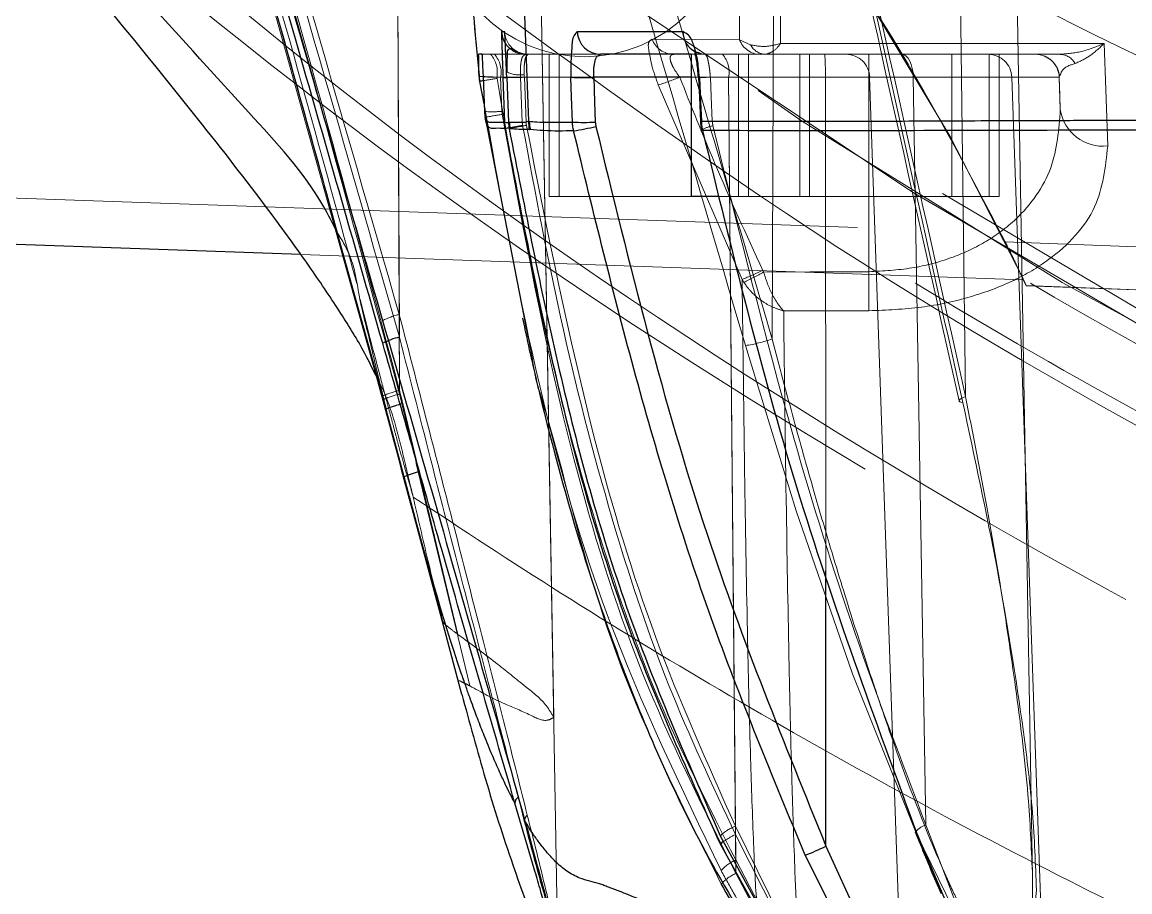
# Model space of a CAD drawing. Header units: millimetres. Extents: x 126 to 938, y 244 to 707.
# Drawn here: x 708.38 to 709.549, y 555.404 to 556.321 of the extents above; entities that cross this region are included whole.
import ezdxf

# ---------------------------------------------------------------- set-up
doc = ezdxf.new("R2010")
doc.units = ezdxf.units.MM
doc.linetypes.add('HIDDEN', pattern=[1.905, 1.27, -0.635])

msp = doc.modelspace()

# ---------------------------------------------------------------- linework, layer by layer
at = {"color": 7, "linetype": 'Continuous', "lineweight": 25}
for p, q in [((708.9148, 556.2166), (708.8487, 557.9373)), ((708.8861, 556.3113), (708.8893, 556.3113)), ((708.966, 556.3113), (709.0773, 556.3113)), ((708.8654, 556.2873), (708.8619, 556.2873)), ((709.0862, 556.2873), (708.9906, 556.2873)), ((709.0862, 556.2873), (709.0862, 556.1373)), ((708.8625, 556.2638), (708.8625, 556.265)), ((708.8677, 556.235), (708.8631, 556.2587)), ((708.8666, 556.2632), (708.868, 556.227)), ((708.8894, 556.2156), (708.8876, 556.263)), ((708.8915, 556.263), (708.8934, 556.2157)), ((709.0862, 556.2631), (708.9835, 556.2631)), ((708.8686, 556.2208), (708.9098, 556.0093)), ((709.1151, 556.1373), (709.0862, 556.1373)), ((708.6741, 556.0762), (707.9441, 556.1017)), ((708.7893, 555.8186), (708.7889, 555.8201)), ((709.2284, 555.4517), (709.2282, 555.7421)), ((708.9205, 555.4278), (708.9002, 555.497)), ((709.1169, 555.4626), (709.1793, 555.3484)), ((709.3244, 555.4651), (709.3732, 555.3497)), ((709.176, 555.3484), (709.1171, 555.4537)), ((709.2284, 555.4517), (709.2699, 555.3605)), ((709.2532, 555.3496), (709.2065, 555.4422))]:
    msp.add_line(p, q, dxfattribs=at)
at = {"color": 7, "linetype": 'HIDDEN', "lineweight": 18}
for p, q in [((708.7781, 556.0128), (708.7756, 556.5627)), ((708.7782, 555.9889), (708.7756, 556.5627)), ((708.7784, 555.9288), (708.7756, 556.5627)), ((708.7784, 555.9327), (708.7756, 556.5627)), ((708.9241, 556.5627), (708.9453, 555.3516)), ((708.9241, 556.5627), (708.9412, 555.5876)), ((709.1716, 555.9868), (709.1742, 556.5627)), ((709.3757, 555.9264), (709.3678, 556.5627)), ((709.4265, 556.5627), (709.4465, 555.4194)), ((708.5841, 556.5562), (708.7608, 555.9228)), ((708.7607, 555.9267), (708.586, 556.5562)), ((709.1373, 556.3026), (709.045, 556.3034)), ((709.1488, 556.2973), (709.1373, 556.3026)), ((708.8619, 556.2873), (708.8747, 556.2873)), ((708.8786, 556.2873), (708.8654, 556.2873)), ((708.8747, 556.2873), (709.1192, 556.2873)), ((709.1192, 556.2873), (708.8786, 556.2873)), ((708.9143, 556.2873), (708.9111, 556.2873)), ((708.9111, 556.2873), (709.1192, 556.2873)), ((709.1192, 556.2873), (708.9143, 556.2873)), ((708.9362, 556.2873), (708.9362, 556.1373)), ((708.9362, 556.2873), (709.2112, 556.2873)), ((709.2112, 556.2873), (708.9362, 556.2873)), ((709.2007, 556.2873), (708.9362, 556.2873)), ((708.9362, 556.2873), (708.9362, 556.1373)), ((708.9467, 556.2873), (708.9467, 556.1373)), ((708.9467, 556.2873), (709.2112, 556.2873)), ((708.9906, 556.2873), (709.2273, 556.2873)), ((709.2737, 556.2873), (709.0677, 556.2873)), ((709.0677, 556.2873), (709.159, 556.2873)), ((709.1011, 556.2873), (709.0862, 556.2873)), ((709.3612, 556.2873), (709.0862, 556.2873)), ((709.0862, 556.2873), (709.3612, 556.2873)), ((709.0913, 556.2896), (709.0907, 556.2897)), ((709.3085, 556.2873), (709.1011, 556.2873)), ((709.2496, 556.2873), (709.1192, 556.2873)), ((709.2496, 556.2873), (709.1192, 556.2873)), ((709.1362, 556.2873), (709.1362, 556.1373)), ((709.2565, 556.2873), (709.1365, 556.2873)), ((709.1467, 556.2873), (709.1467, 556.1373)), ((709.1467, 556.2873), (709.4112, 556.2873)), ((709.159, 556.2873), (709.1648, 556.2873)), ((709.1648, 556.2873), (709.2565, 556.2873)), ((709.2007, 556.2873), (709.2007, 556.1373)), ((709.2112, 556.2873), (709.2112, 556.1373)), ((709.2112, 556.1373), (709.2112, 556.2873)), ((709.2273, 556.2873), (709.3996, 556.2873)), ((709.2565, 556.2873), (709.2912, 556.2873)), ((709.2737, 556.2873), (709.2737, 556.2631)), ((709.4496, 556.2873), (709.2737, 556.2873)), ((709.2912, 556.2873), (709.4007, 556.2873)), ((709.2912, 556.2873), (709.4756, 556.2873)), ((709.3996, 556.2873), (709.3085, 556.2873)), ((709.3612, 556.2873), (709.3612, 556.1373)), ((709.4007, 556.2873), (709.4007, 556.1373)), ((709.4112, 556.1373), (709.4112, 556.2873)), ((709.4756, 556.2873), (709.4496, 556.2873)), ((709.1257, 556.2631), (708.8811, 556.2631)), ((708.8865, 556.227), (708.8851, 556.2631)), ((708.8851, 556.2631), (709.1257, 556.2631)), ((709.1257, 556.2631), (708.9061, 556.2631)), ((708.9061, 556.2631), (708.9079, 556.2157)), ((708.9119, 556.2158), (708.9101, 556.2631)), ((708.9101, 556.2631), (709.1257, 556.2631)), ((709.0741, 556.2631), (709.2737, 556.2631)), ((709.2278, 556.2631), (709.0862, 556.2631)), ((709.1064, 556.2631), (709.3206, 556.2631)), ((709.1329, 555.4642), (709.1257, 556.2631)), ((709.2745, 556.2631), (709.1257, 556.2631)), ((709.1328, 555.4729), (709.1257, 556.2631)), ((709.1332, 555.4372), (709.1257, 556.2631)), ((709.2745, 556.2631), (709.1257, 556.2631)), ((709.1333, 555.4231), (709.1257, 556.2631)), ((709.4245, 556.2631), (709.2278, 556.2631)), ((709.2282, 555.7421), (709.2278, 556.2631)), ((709.2737, 556.2631), (709.4745, 556.2631)), ((709.2737, 556.0579), (709.2737, 556.2631)), ((709.3061, 555.3605), (709.2745, 556.2631)), ((709.306, 555.3617), (709.2745, 556.2631)), ((709.3206, 556.2631), (709.4245, 556.2631)), ((709.3338, 555.4744), (709.3206, 556.2631)), ((709.4245, 556.2631), (709.4561, 555.3605)), ((709.4745, 556.2631), (709.4754, 556.2649)), ((709.4757, 556.229), (709.4745, 556.2631)), ((709.0515, 556.255), (709.1399, 556.0497)), ((707.9926, 556.149), (711.7006, 556.0192)), ((709.2112, 556.1373), (708.9362, 556.1373)), ((708.9362, 556.1373), (709.2112, 556.1373)), ((709.2007, 556.1373), (708.9362, 556.1373)), ((708.9467, 556.1373), (709.2112, 556.1373)), ((709.0862, 556.1373), (709.3612, 556.1373)), ((709.3612, 556.1373), (709.1151, 556.1373)), ((709.4007, 556.1373), (709.1362, 556.1373)), ((709.1467, 556.1373), (709.4112, 556.1373)), ((709.4176, 556.0895), (710.114, 556.063)), ((709.4368, 556.0495), (708.6741, 556.0762)), ((709.4397, 556.0431), (710.1173, 556.0173)), ((710.1149, 556.0175), (709.4398, 556.0432)), ((708.7817, 555.9189), (708.84, 555.6751)), ((708.789, 555.8207), (708.7644, 555.9129)), ((708.8525, 555.6209), (708.7982, 555.8468)), ((708.7889, 555.8201), (708.7828, 555.8408)), ((708.8402, 555.6259), (708.844, 555.6123)), ((709.1884, 555.3605), (709.1328, 555.4729)), ((709.3775, 555.3605), (709.3338, 555.4744)), ((709.1329, 555.4642), (709.1853, 555.3605)), ((709.1332, 555.4372), (709.162, 555.3816)), ((709.1658, 555.3618), (709.1333, 555.4231))]:
    msp.add_line(p, q, dxfattribs=at)
at = {"color": 7, "linetype": 'HIDDEN', "lineweight": 18, "flags": 128}
for points in [[(709.1369, 556.3501), (709.1371, 556.3233), (709.1373, 556.3026)], [(709.1806, 556.2988), (709.1804, 556.3169), (709.1803, 556.3312)], [(709.522, 556.2988), (709.3308, 556.2988), (709.1806, 556.2988)], [(709.5258, 556.1905), (709.5237, 556.2501), (709.522, 556.2988)], [(709.3085, 556.2873), (709.3108, 556.2868), (709.313, 556.2854), (709.3151, 556.2832), (709.3169, 556.2802), (709.3184, 556.2766), (709.3195, 556.2724), (709.3203, 556.2679), (709.3206, 556.2631)], [(709.1085, 556.2167), (709.1074, 556.2427), (709.1064, 556.2631)], [(709.4745, 556.2631), (709.4752, 556.2439), (709.4757, 556.229)], [(709.2737, 556.0579), (709.2115, 556.0578), (709.1626, 556.0576)], [(709.2737, 556.0579), (709.2737, 556.0517), (709.2737, 556.0456), (709.2738, 556.0398), (709.2738, 556.0342), (709.2738, 556.0291), (709.2738, 556.0244), (709.2738, 556.0202), (709.2738, 556.0167)], [(709.1838, 556.0165), (709.2342, 556.0166), (709.2738, 556.0167)], [(709.4506, 555.4054), (709.4437, 555.3341), (709.4382, 555.3214), (709.4301, 555.3139), (709.4195, 555.314), (709.4077, 555.3214), (709.3842, 555.3496), (709.3625, 555.3856), (709.3238, 555.4649), (709.2563, 555.6336), (709.1971, 555.8057), (709.1434, 555.9799), (709.1434, 555.9799)], [(709.3729, 555.9198), (709.3709, 555.9201), (709.3697, 555.9206), (709.369, 555.9213), (709.3691, 555.9221), (709.3698, 555.9231), (709.3711, 555.9241), (709.3731, 555.9253), (709.3757, 555.9264)], [(708.7828, 555.8408), (708.815, 555.7202), (708.8402, 555.6259)]]:
    msp.add_lwpolyline(points, dxfattribs=at)
at = {"color": 7, "linetype": 'Continuous', "lineweight": 25, "flags": 128}
for points in [[(708.9609, 556.2158), (708.96, 556.2423), (708.9593, 556.263)], [(708.9835, 556.2631), (708.9843, 556.2367), (708.985, 556.2159)], [(709.0948, 556.263), (709.0938, 556.2629), (709.0935, 556.2629), (709.0939, 556.2628)], [(709.0939, 556.2628), (709.0948, 556.2418), (709.096, 556.2164)], [(709.0948, 556.263), (709.096, 556.2371), (709.0969, 556.2167)], [(709.096, 556.2164), (709.0956, 556.2165), (709.0959, 556.2165), (709.0969, 556.2167)], [(709.0972, 556.2076), (709.0969, 556.2073), (709.0972, 556.207), (709.0982, 556.2069)], [(708.7889, 555.8177), (708.8184, 555.7074), (708.8439, 555.6122)], [(708.8242, 555.6885), (708.7908, 555.814), (708.789, 555.8207)], [(709.3228, 555.4666), (709.3227, 555.466), (709.3232, 555.4654), (709.3244, 555.4651)]]:
    msp.add_lwpolyline(points, dxfattribs=at)
at = {"color": 7, "linetype": 'HIDDEN', "lineweight": 18}
for centre, radius, start, end in [((712.4737, 561.1873), 5.5, 90, 270), ((712.4737, 561.1873), 5.5, 90, 270), ((712.4737, 561.1873), 5.95, 214.631, 268.00001), ((712.4737, 561.1873), 5.95, 217.76407, 268.00003), ((707.1737, 554.9873), 2.5, 25.1438, 86.2225), ((712.4737, 561.1873), 5.9354, 219.86381, 267.99998), ((708.9737, 556.4373), 0.1525, 180.0013, 359.9987), ((708.9737, 556.4373), 0.1525, 180.0013, 359.9987), ((708.9143, 556.3123), 0.025, 182.1941, 269.993), ((709.0679, 556.3115), 0.0243, 199.5072, 269.473), ((709.1594, 556.3108), 0.0236, 200.5003, 269.0769), ((708.9111, 556.3123), 0.025, 228.0058, 269.9835), ((709.1656, 556.3061), 0.0189, 207.8952, 267.5842), ((708.8532, 556.2686), 0.0284, 348.9552, 41.0538), ((708.8572, 556.2686), 0.0285, 348.9643, 41.0448), ((709.1012, 556.3103), 0.023, 242.8382, 269.8817), ((709.0978, 556.2686), 0.0285, 348.97, 41.0391), ((709.0978, 556.2686), 0.0285, 348.97, 41.0391), ((709.0978, 556.2686), 0.0285, 348.97, 41.0391), ((709.0978, 556.2686), 0.0285, 348.97, 41.0391), ((708.9346, 556.269), 0.2932, 358.8516, 3.5684), ((709.2496, 556.2623), 0.025, 1.9914, 90.0042), ((709.2496, 556.2623), 0.025, 1.9914, 90.0042), ((709.3996, 556.2623), 0.025, 1.9914, 90.011), ((709.4496, 556.2623), 0.025, 1.9914, 90.0042), ((709.4496, 556.2623), 0.025, 1.9914, 90.0042), ((709.4748, 556.2683), 0.019, 29.1821, 87.7693), ((708.905, 556.2964), 0.0308, 243.6212, 279.1627), ((709.1687, 554.4954), 1.7897, 99.2411, 99.7139), ((708.9001, 556.4213), 0.1585, 266.91, 273.6065), ((708.8885, 556.7985), 0.5357, 270.3237, 271.8811), ((708.9618, 556.54), 0.2988, 287.4693, 292.082), ((709.094, 556.5176), 0.2547, 269.9711, 272.7995), ((708.8765, 556.383), 0.1563, 266.8804, 273.673), ((708.9674, 555.7065), 0.5237, 98.851, 100.8727), ((709.5208, 556.2359), 0.0456, 188.6093, 276.1731), ((708.8921, 556.663), 0.4476, 270.1226, 272.031), ((708.9019, 556.3717), 0.1563, 266.8804, 273.673), ((709.1346, 554.9455), 1.2869, 100.1267, 100.7904), ((708.9699, 555.8706), 0.3465, 99.5715, 102.628), ((709.0961, 556.4704), 0.254, 269.9682, 272.8036), ((709.119, 556.1646), 0.0483, 101.6512, 116.843), ((709.0222, 556.3453), 0.3181, 291.7168, 296.0134), ((708.995, 556.3547), 0.3411, 295.4662, 299.4308), ((708.7941, 555.9429), 0.0717, 102.8806, 117.8684), ((709.1189, 556.1417), 0.1636, 278.6111, 288.815), ((708.7957, 555.8528), 0.0817, 102.2043, 115.3248), ((708.7957, 555.8499), 0.0807, 102.3086, 115.596), ((709.1512, 555.4268), 0.0496, 111.7254, 133.744), ((709.3435, 555.4488), 0.0273, 110.7615, 139.3202), ((709.2016, 555.3335), 0.1476, 117.7284, 123.3111), ((709.1503, 555.3975), 0.0432, 113.3181, 138.7946), ((709.1523, 555.3809), 0.0462, 114.3322, 138.1543)]:
    msp.add_arc(centre, radius, start, end, dxfattribs=at)
at = {"color": 7, "linetype": 'Continuous', "lineweight": 25}
for centre, radius, start, end in [((708.9111, 556.3123), 0.025, 182.2013, 227.9767), ((708.9908, 556.312), 0.0248, 181.7297, 269.5691), ((709.1023, 556.3119), 0.025, 181.4619, 242.2056), ((708.8771, 556.1943), 0.0659, 99.0388, 102.2627), ((708.8906, 556.2842), 0.0214, 261.8314, 272.4783), ((708.9705, 556.5144), 0.2516, 267.4478, 272.9482), ((708.8923, 556.2363), 0.0209, 262.0081, 271.9465), ((708.9033, 556.1564), 0.0541, 100.3249, 104.1113), ((708.9643, 556.2186), 0.05, 182.2037, 192.24), ((708.9645, 556.2185), 0.0497, 182.1697, 192.3304), ((708.9651, 556.2186), 0.0504, 182.2321, 192.268), ((708.9658, 556.2187), 0.0505, 182.2364, 192.2819), ((708.972, 556.464), 0.2485, 267.427, 272.9973), ((708.9181, 556.4875), 0.2844, 278.9058, 283.7448), ((708.796, 555.9129), 0.078, 103.201, 116.9773), ((709.1241, 555.4496), 0.00811, 115.9329, 149.3534), ((709.0707, 555.7845), 0.3683, 291.6397, 295.3483)]:
    msp.add_arc(centre, radius, start, end, dxfattribs=at)
at = {"color": 7, "linetype": 'HIDDEN', "lineweight": 18}
for points, knots in [([(712.4737, 555.2293), (712.275, 555.2348), (711.8779, 555.246), (711.2855, 555.3357), (710.7029, 555.4806), (710.1438, 555.6839), (709.6231, 555.9345), (709.1434, 556.2248), (708.6999, 556.5523), (708.2891, 556.9186), (707.9119, 557.3234), (707.5718, 557.7637), (707.2728, 558.2365), (707.0198, 558.7347), (706.8141, 559.254), (706.659, 559.7898), (706.5511, 560.3375), (706.5227, 560.708), (706.5085, 560.8931)], [0, 0, 0, 0, 0.065634, 0.131205, 0.197552, 0.263793, 0.32746, 0.388217, 0.448864, 0.509411, 0.569867, 0.631475, 0.69301, 0.754485, 0.815912, 0.877298, 0.938657, 1, 1, 1, 1]), ([(711.5766, 555.9515), (711.4268, 555.98), (711.1046, 556.0412), (710.624, 556.1937), (710.1379, 556.3958), (709.6751, 556.6465), (709.237, 556.9388), (708.973, 557.1694), (708.841, 557.2847)], [0, 0, 0, 0, 0.148179, 0.318686, 0.48914, 0.659479, 0.829731, 1, 1, 1, 1]), ([(708.8452, 557.2858), (708.8943, 557.2413), (708.9963, 557.1489), (709.118, 557.0494), (709.2056, 556.9812), (709.2531, 556.9451), (709.302, 556.9088), (709.3522, 556.8725), (709.4036, 556.8362), (709.4602, 556.7973), (709.5275, 556.7525), (709.6112, 556.6987), (709.7135, 556.6358), (709.8352, 556.5652), (709.9769, 556.4883), (710.1648, 556.394), (710.3872, 556.2944), (710.6308, 556.1997), (710.8714, 556.1186), (711.1128, 556.0495), (711.3667, 555.9885), (711.5363, 555.9582), (711.6232, 555.9427)], [0, 0, 0, 0, 0.063464, 0.131924, 0.150679, 0.169776, 0.189215, 0.208997, 0.229119, 0.249584, 0.274806, 0.306602, 0.344971, 0.389908, 0.441411, 0.499474, 0.591453, 0.674908, 0.74985, 0.834802, 0.915455, 1, 1, 1, 1]), ([(708.7333, 556.0455), (708.7097, 556.1317), (708.6668, 556.2884), (708.6056, 556.4993), (708.5625, 556.6436), (708.5398, 556.7177), (708.5338, 556.7372)], [0, 0, 0, 0, 0.372482, 0.677121, 0.914606, 1, 1, 1, 1]), ([(711.3329, 555.077), (711.2414, 555.0956), (711.0587, 555.1327), (710.7374, 555.2172), (710.3861, 555.3305), (710.0083, 555.4814), (709.594, 555.6779), (709.1391, 555.9415), (708.654, 556.2842), (708.3612, 556.55), (708.2143, 556.6832)], [0, 0, 0, 0, 0.078734, 0.157204, 0.280116, 0.389904, 0.500153, 0.666639, 0.832875, 1, 1, 1, 1]), ([(708.2509, 556.6042), (708.3982, 556.4771), (708.6919, 556.2236), (709.1746, 555.8975), (709.6552, 555.6295), (710.1287, 555.4173), (710.5549, 555.2656), (710.9569, 555.152), (711.2073, 555.1019), (711.3328, 555.0768)], [0, 0, 0, 0, 0.16736, 0.333875, 0.500576, 0.640688, 0.78014, 0.889838, 1, 1, 1, 1]), ([(708.7784, 555.9288), (708.7462, 556.0474), (708.6887, 556.2591), (708.6283, 556.4699), (708.6017, 556.5627)], [0, 0, 0, 0, 0.560029, 1, 1, 1, 1]), ([(708.6036, 556.5627), (708.6371, 556.4454), (708.697, 556.2358), (708.7535, 556.0253), (708.7784, 555.9327)], [0, 0, 0, 0, 0.559965, 1, 1, 1, 1]), ([(708.6132, 556.5627), (708.6441, 556.4556), (708.6993, 556.2644), (708.7541, 556.0731), (708.7782, 555.9889)], [0, 0, 0, 0, 0.559998, 1, 1, 1, 1]), ([(708.7781, 556.0128), (708.7484, 556.1155), (708.6954, 556.2988), (708.6422, 556.4821), (708.6187, 556.5627)], [0, 0, 0, 0, 0.560003, 1, 1, 1, 1]), ([(709.0033, 556.5627), (709.0346, 556.4552), (709.0907, 556.2632), (709.1469, 556.0713), (709.1716, 555.9868)], [0, 0, 0, 0, 0.5600033, 1, 1, 1, 1]), ([(709.3757, 555.9264), (709.3491, 556.0452), (709.3015, 556.2572), (709.2545, 556.4693), (709.2338, 556.5627)], [0, 0, 0, 0, 0.55992, 1, 1, 1, 1]), ([(709.1434, 555.9799), (709.1119, 556.0874), (709.0557, 556.2794), (708.9997, 556.4714), (708.9751, 556.5558)], [0, 0, 0, 0, 0.559989, 1, 1, 1, 1]), ([(709.2271, 556.558), (709.2484, 556.462), (709.2954, 556.2498), (709.3429, 556.0378), (709.369, 555.9217)], [0, 0, 0, 0, 0.4525565, 1, 1, 1, 1]), ([(709.2313, 556.5561), (709.2576, 556.4373), (709.3045, 556.2251), (709.352, 556.0131), (709.3729, 555.9198)], [0, 0, 0, 0, 0.560076, 1, 1, 1, 1]), ([(710.114, 556.063), (710.019, 556.0969), (709.8322, 556.1634), (709.5148, 556.2996), (709.3009, 556.4179), (709.1723, 556.4891)], [0, 0, 0, 0, 0.292201, 0.574442, 1, 1, 1, 1]), ([(709.4176, 556.0895), (709.3768, 556.1672), (709.3041, 556.306), (709.2126, 556.4331), (709.1723, 556.4891)], [0, 0, 0, 0, 0.559987, 1, 1, 1, 1]), ([(708.8631, 556.2587), (708.8607, 556.2847), (708.8583, 556.3112), (708.8554, 556.3416), (708.8533, 556.3752), (708.8508, 556.4082), (708.8485, 556.4373)], [0, 0, 0, 0, 0.43705, 0.445439, 0.511702, 1, 1, 1, 1]), ([(710.4709, 555.5091), (710.4253, 555.5249), (710.3214, 555.5608), (710.151, 555.6267), (710.0026, 555.6899), (709.8892, 555.7418), (709.8211, 555.7742), (709.7578, 555.8052), (709.6993, 555.8348), (709.6454, 555.8629), (709.5227, 555.9283), (709.3443, 556.0303), (709.1251, 556.1696), (708.945, 556.2937), (708.8393, 556.373), (708.792, 556.4085)], [0, 0, 0, 0, 0.075585, 0.172461, 0.286401, 0.328475, 0.367916, 0.404755, 0.439026, 0.470757, 0.500009, 0.657148, 0.792832, 0.907104, 1, 1, 1, 1]), ([(708.7863, 556.4053), (708.9267, 556.3015), (709.2064, 556.0946), (709.658, 555.8331), (710.128, 555.6059), (710.4565, 555.4903), (710.6213, 555.4323)], [0, 0, 0, 0, 0.250779, 0.499786, 0.748913, 1, 1, 1, 1]), ([(709.0515, 556.255), (709.049, 556.2618), (709.0445, 556.274), (709.042, 556.2887), (709.0402, 556.3), (709.0438, 556.3026), (709.045, 556.3034)], [0, 0, 0, 0, 0.416689, 0.753469, 0.917917, 1, 1, 1, 1]), ([(708.9098, 556.2877), (708.9083, 556.288), (708.9052, 556.2887), (708.9011, 556.2907), (708.8979, 556.2922), (708.8953, 556.2939), (708.8942, 556.293), (708.8939, 556.2928)], [0, 0, 0, 0, 0.282191, 0.550289, 0.778739, 0.940298, 1, 1, 1, 1]), ([(709.1806, 556.2988), (709.1751, 556.2973), (709.1647, 556.2944), (709.154, 556.2964), (709.1488, 556.2973)], [0, 0, 0, 0, 0.521194, 1, 1, 1, 1]), ([(709.1648, 556.2873), (709.1674, 556.2881), (709.1739, 556.2902), (709.1781, 556.2956), (709.1806, 556.2988)], [0, 0, 0, 0, 0.412507, 1, 1, 1, 1]), ([(709.522, 556.2988), (709.5141, 556.2956), (709.4992, 556.2894), (709.4831, 556.2879), (709.4756, 556.2873)], [0, 0, 0, 0, 0.52998, 1, 1, 1, 1]), ([(709.4914, 556.2776), (709.4965, 556.2799), (709.5079, 556.2852), (709.517, 556.294), (709.522, 556.2988)], [0, 0, 0, 0, 0.4448866, 1, 1, 1, 1]), ([(708.9061, 556.2631), (708.906, 556.2647), (708.9059, 556.2677), (708.9059, 556.2722), (708.9062, 556.2764), (708.9069, 556.2806), (708.9077, 556.2849), (708.9101, 556.2866), (708.9111, 556.2873)], [0, 0, 0, 0, 0.1804374, 0.3563335, 0.5215114, 0.6693613, 0.86553, 1, 1, 1, 1]), ([(708.9143, 556.2873), (708.9135, 556.2867), (708.9115, 556.2852), (708.9106, 556.2802), (708.9097, 556.2739), (708.9098, 556.2688), (708.9099, 556.266)], [0, 0, 0, 0, 0.128347, 0.32172, 0.635832, 1, 1, 1, 1]), ([(709.0677, 556.2873), (709.067, 556.2872), (709.0656, 556.2871), (709.0641, 556.2853), (709.0639, 556.2828), (709.0645, 556.2798), (709.0659, 556.2761), (709.0689, 556.2703), (709.072, 556.2661), (709.0741, 556.2631)], [0, 0, 0, 0, 0.0741439, 0.1389993, 0.2184508, 0.3239578, 0.457797, 0.6227062, 1, 1, 1, 1]), ([(709.0969, 556.2877), (709.0951, 556.2885), (709.0933, 556.2894), (709.0913, 556.2896), (709.0913, 556.2896)], [0, 0, 0, 0, 0.990953, 1, 1, 1, 1]), ([(709.1011, 556.2873), (709.1017, 556.2866), (709.1034, 556.2846), (709.1039, 556.2807), (709.1049, 556.2765), (709.1055, 556.2723), (709.1061, 556.2678), (709.1063, 556.2647), (709.1064, 556.2631)], [0, 0, 0, 0, 0.104354, 0.305893, 0.456846, 0.627389, 0.81053, 1, 1, 1, 1]), ([(709.4586, 556.2856), (709.4608, 556.2845), (709.4651, 556.2824), (709.47, 556.2772), (709.4734, 556.2713), (709.4743, 556.2671), (709.4747, 556.2651)], [0, 0, 0, 0, 0.264997, 0.527225, 0.775164, 1, 1, 1, 1]), ([(709.4754, 556.2649), (709.4762, 556.267), (709.4788, 556.2738), (709.4862, 556.276), (709.4914, 556.2776)], [0, 0, 0, 0, 0.30326, 1, 1, 1, 1]), ([(708.8811, 556.2631), (708.8786, 556.2633), (708.8742, 556.2637), (708.8684, 556.2637), (708.8647, 556.2638), (708.863, 556.2638), (708.8625, 556.2638)], [0, 0, 0, 0, 0.399946, 0.720404, 0.926968, 1, 1, 1, 1]), ([(708.8666, 556.2632), (708.867, 556.2633), (708.8687, 556.2635), (708.8723, 556.2633), (708.8781, 556.2633), (708.8826, 556.2632), (708.8851, 556.2631)], [0, 0, 0, 0, 0.068012, 0.272071, 0.593533, 1, 1, 1, 1]), ([(708.8811, 556.2631), (708.8812, 556.2629), (708.8812, 556.2625), (708.8813, 556.262), (708.8813, 556.2619)], [0, 0, 0, 0, 0.560502, 1, 1, 1, 1]), ([(708.8813, 556.2619), (708.8951, 556.182), (708.9228, 556.0223), (708.9791, 555.8038), (709.0471, 555.607), (709.1045, 555.4938), (709.1332, 555.4372)], [0, 0, 0, 0, 0.280572, 0.561067, 0.780611, 1, 1, 1, 1]), ([(708.9099, 556.266), (708.9099, 556.2655), (708.91, 556.2645), (708.91, 556.2636), (708.9101, 556.2631)], [0, 0, 0, 0, 0.55739, 1, 1, 1, 1]), ([(709.1618, 556.0593), (709.1444, 556.097), (709.1135, 556.1642), (709.0862, 556.2329), (709.0741, 556.2631)], [0, 0, 0, 0, 0.5599849, 1, 1, 1, 1]), ([(709.1177, 555.426), (709.0754, 555.5137), (708.9906, 555.6892), (708.916, 555.9642), (708.8833, 556.1474), (708.8677, 556.235)], [0, 0, 0, 0, 0.343095, 0.686301, 1, 1, 1, 1]), ([(708.8868, 556.224), (708.8867, 556.2245), (708.8866, 556.2256), (708.8865, 556.2266), (708.8865, 556.227)], [0, 0, 0, 0, 0.559356, 1, 1, 1, 1]), ([(709.1333, 555.4231), (709.0983, 555.4932), (709.0282, 555.6338), (708.9456, 555.9032), (708.9091, 556.1022), (708.8868, 556.224)], [0, 0, 0, 0, 0.279079, 0.559054, 1, 1, 1, 1]), ([(709.4757, 556.229), (709.4742, 556.208), (709.471, 556.1649), (709.4369, 556.1176), (709.3984, 556.089), (709.3611, 556.0716), (709.3191, 556.0603), (709.2889, 556.0587), (709.2737, 556.0579)], [0, 0, 0, 0, 0.210149, 0.43204, 0.562085, 0.694343, 0.846095, 1, 1, 1, 1]), ([(708.8946, 556.2155), (708.8947, 556.2146), (708.8948, 556.2124), (708.8951, 556.2102), (708.8953, 556.2091)], [0, 0, 0, 0, 0.452685, 1, 1, 1, 1]), ([(708.9079, 556.2157), (708.908, 556.2151), (708.908, 556.214), (708.9082, 556.2128), (708.9083, 556.2123)], [0, 0, 0, 0, 0.560767, 1, 1, 1, 1]), ([(708.9083, 556.2123), (708.9218, 556.1403), (708.9488, 555.9962), (709.0002, 555.7988), (709.0596, 555.62), (709.1085, 555.5161), (709.1329, 555.4642)], [0, 0, 0, 0, 0.280455, 0.560828, 0.780465, 1, 1, 1, 1]), ([(708.9123, 556.2123), (708.9122, 556.213), (708.912, 556.2141), (708.9119, 556.2153), (708.9119, 556.2158)], [0, 0, 0, 0, 0.559256, 1, 1, 1, 1]), ([(709.1328, 555.4729), (709.1034, 555.5387), (709.0443, 555.6705), (708.9706, 555.9184), (708.9344, 556.1008), (708.9123, 556.2123)], [0, 0, 0, 0, 0.279378, 0.55938, 1, 1, 1, 1]), ([(709.1092, 556.2118), (709.109, 556.2128), (709.1087, 556.2144), (709.1086, 556.216), (709.1085, 556.2167)], [0, 0, 0, 0, 0.559424, 1, 1, 1, 1]), ([(709.3338, 555.4744), (709.3083, 555.5414), (709.257, 555.6757), (709.1806, 555.9215), (709.1363, 556.1016), (709.1092, 556.2118)], [0, 0, 0, 0, 0.278863, 0.558801, 1, 1, 1, 1]), ([(709.2738, 556.0167), (709.2923, 556.0175), (709.3285, 556.0189), (709.38, 556.03), (709.4256, 556.0468), (709.473, 556.0747), (709.5181, 556.1212), (709.5233, 556.1683), (709.5258, 556.1905)], [0, 0, 0, 0, 0.163441, 0.319704, 0.462831, 0.590582, 0.806952, 1, 1, 1, 1]), ([(708.7644, 555.9129), (708.7613, 555.9257), (708.7549, 555.9516), (708.7457, 555.9911), (708.7352, 556.0308), (708.7306, 556.0696), (708.7178, 556.0908), (708.7123, 556.1)], [0, 0, 0, 0, 0.20301, 0.410619, 0.622502, 0.837659, 1, 1, 1, 1]), ([(709.4176, 556.0895), (709.4205, 556.0836), (709.4259, 556.0726), (709.4321, 556.0595), (709.4361, 556.051), (709.4381, 556.0467), (709.4392, 556.0443), (709.4397, 556.0433), (709.4398, 556.0432)], [0, 0, 0, 0, 0.38395, 0.714576, 0.845718, 0.937381, 0.991018, 1, 1, 1, 1]), ([(709.1626, 556.0576), (709.1625, 556.058), (709.1622, 556.0585), (709.1619, 556.0591), (709.1618, 556.0593)], [0, 0, 0, 0, 0.557997, 1, 1, 1, 1]), ([(709.1838, 556.0165), (709.1818, 556.0188), (709.1774, 556.0238), (709.172, 556.0332), (709.1667, 556.0446), (709.164, 556.0531), (709.1626, 556.0576)], [0, 0, 0, 0, 0.195974, 0.427352, 0.696701, 1, 1, 1, 1]), ([(709.1399, 556.0497), (709.1408, 555.9778), (709.1423, 555.8508), (709.1453, 555.6822), (709.1483, 555.5556), (709.1516, 555.4639), (709.1542, 555.4011), (709.1574, 555.3684), (709.1586, 555.3558)], [0, 0, 0, 0, 0.3106, 0.549112, 0.728667, 0.857816, 0.945643, 1, 1, 1, 1]), ([(709.1399, 556.0497), (709.1403, 556.0491), (709.1408, 556.0481), (709.1414, 556.0472), (709.1417, 556.0468)], [0, 0, 0, 0, 0.559037, 1, 1, 1, 1]), ([(709.1417, 556.0468), (709.1445, 556.0429), (709.15, 556.0354), (709.1607, 556.0268), (709.1719, 556.0202), (709.1799, 556.0177), (709.1838, 556.0165)], [0, 0, 0, 0, 0.269013, 0.525968, 0.76839, 1, 1, 1, 1]), ([(709.4398, 556.0432), (709.4392, 556.0444), (709.4382, 556.0465), (709.4372, 556.0486), (709.4368, 556.0495)], [0, 0, 0, 0, 0.5602154, 1, 1, 1, 1]), ([(708.7924, 555.8222), (708.7918, 555.8241), (708.7885, 555.8354), (708.7831, 555.8538), (708.7775, 555.8743), (708.7733, 555.8897), (708.7698, 555.9028), (708.7661, 555.9167), (708.7608, 555.9366), (708.7509, 555.9741), (708.7424, 556.0066), (708.7367, 556.0288)], [0, 0, 0, 0, 0.0280352, 0.1659958, 0.2680312, 0.3264817, 0.3897326, 0.4571869, 0.5282708, 0.6790489, 1, 1, 1, 1]), ([(708.9132, 555.4846), (708.906, 555.5132), (708.8896, 555.5787), (708.8637, 555.6799), (708.8365, 555.7863), (708.8081, 555.8969), (708.7887, 555.9717), (708.7781, 556.0128)], [0, 0, 0, 0, 0.16203, 0.371667, 0.574638, 0.766482, 1, 1, 1, 1]), ([(709.2012, 555.333), (709.2002, 555.3454), (709.1974, 555.3779), (709.1951, 555.4399), (709.192, 555.5303), (709.1892, 555.655), (709.1862, 555.8208), (709.1847, 555.9458), (709.1838, 556.0165)], [0, 0, 0, 0, 0.0547844, 0.1429292, 0.2722083, 0.4516946, 0.6898915, 1, 1, 1, 1]), ([(708.9098, 556.0093), (708.9139, 555.9899), (708.9184, 555.9679), (708.9223, 555.9441), (708.9318, 555.9135), (708.9397, 555.8853), (708.9472, 555.8585)], [0, 0, 0, 0, 0.3823307, 0.43404, 0.4641258, 1, 1, 1, 1]), ([(708.7782, 555.9889), (708.7899, 555.9432), (708.8109, 555.8613), (708.8436, 555.7341), (708.8737, 555.618), (708.8946, 555.538), (708.9037, 555.5034)], [0, 0, 0, 0, 0.282337, 0.505406, 0.785743, 1, 1, 1, 1]), ([(709.1716, 555.9868), (709.1792, 555.9585), (709.1931, 555.906), (709.2133, 555.8342), (709.2339, 555.7638), (709.2554, 555.6937), (709.2784, 555.6228), (709.3076, 555.5375), (709.3347, 555.4658), (709.3611, 555.4066), (709.3738, 555.3806), (709.3866, 555.3573), (709.3991, 555.3382), (709.4109, 555.3251), (709.4204, 555.3198), (709.4276, 555.3196), (709.4335, 555.324), (709.4416, 555.3382), (709.4463, 555.3713), (709.4464, 555.401), (709.4465, 555.4194)], [0, 0, 0, 0, 0.106341, 0.196437, 0.27018, 0.372088, 0.462038, 0.539962, 0.698677, 0.739615, 0.774589, 0.803629, 0.835501, 0.857379, 0.866706, 0.874143, 0.881882, 0.891934, 0.932911, 1, 1, 1, 1]), ([(708.7928, 555.8201), (708.7902, 555.8307), (708.7843, 555.8555), (708.7751, 555.8952), (708.7642, 555.9276), (708.7553, 555.9448), (708.7534, 555.9485)], [0, 0, 0, 0, 0.24348, 0.566753, 0.909011, 1, 1, 1, 1]), ([(708.7784, 555.9327), (708.779, 555.9301), (708.7802, 555.9255), (708.7813, 555.9209), (708.7817, 555.9189)], [0, 0, 0, 0, 0.559786, 1, 1, 1, 1]), ([(708.7982, 555.8468), (708.7945, 555.8621), (708.7879, 555.8895), (708.7813, 555.9168), (708.7784, 555.9288)], [0, 0, 0, 0, 0.559829, 1, 1, 1, 1]), ([(708.7644, 555.9129), (708.7637, 555.9154), (708.7625, 555.9201), (708.7613, 555.9247), (708.7607, 555.9267)], [0, 0, 0, 0, 0.5599786, 1, 1, 1, 1]), ([(708.7608, 555.9228), (708.7649, 555.9075), (708.7723, 555.8801), (708.7796, 555.8528), (708.7828, 555.8408)], [0, 0, 0, 0, 0.560167, 1, 1, 1, 1]), ([(708.7644, 555.9129), (708.7649, 555.9132), (708.7667, 555.9144), (708.7706, 555.9154), (708.7759, 555.9172), (708.7797, 555.9183), (708.7817, 555.9189)], [0, 0, 0, 0, 0.087985, 0.350525, 0.6552, 1, 1, 1, 1]), ([(709.3729, 555.9198), (709.3854, 555.8615), (709.4102, 555.7462), (709.4336, 555.6017), (709.4474, 555.4884), (709.4495, 555.4327), (709.4506, 555.4054)], [0, 0, 0, 0, 0.343343, 0.67893, 0.84271, 1, 1, 1, 1]), ([(709.4465, 555.4194), (709.4453, 555.446), (709.4425, 555.5084), (709.4308, 555.6054), (709.4158, 555.7082), (709.3976, 555.8151), (709.3835, 555.887), (709.3757, 555.9264)], [0, 0, 0, 0, 0.15591, 0.365356, 0.571211, 0.764423, 1, 1, 1, 1]), ([(708.9472, 555.8585), (708.9636, 555.7952), (709.0037, 555.6401), (709.0754, 555.4967), (709.1179, 555.4118)], [0, 0, 0, 0, 0.408271, 1, 1, 1, 1]), ([(708.7828, 555.8408), (708.7832, 555.8411), (708.7846, 555.8424), (708.7882, 555.8435), (708.7929, 555.8452), (708.7963, 555.8462), (708.7982, 555.8468)], [0, 0, 0, 0, 0.092107, 0.351379, 0.652751, 1, 1, 1, 1]), ([(708.7928, 555.8201), (708.7979, 555.798), (708.808, 555.754), (708.8188, 555.7102), (708.8242, 555.6885)], [0, 0, 0, 0, 0.50423, 1, 1, 1, 1]), ([(708.7928, 555.8201), (708.8446, 555.786), (708.9509, 555.716), (709.1184, 555.6144), (709.2974, 555.5126), (709.5088, 555.4015), (709.7051, 555.3072), (709.8674, 555.239), (709.9526, 555.2056), (710.0318, 555.1759), (710.1463, 555.1352), (710.3111, 555.083), (710.5622, 555.0151), (710.8815, 554.9492), (711.2678, 554.9054), (711.6584, 554.8885), (712.0588, 554.8739), (712.3314, 554.8723), (712.4737, 554.8714)], [0, 0, 0, 0, 0.047993, 0.098561, 0.1517, 0.207406, 0.283492, 0.320215, 0.343674, 0.354377, 0.385747, 0.437688, 0.48822, 0.58711, 0.689825, 0.788925, 0.889778, 1, 1, 1, 1]), ([(708.84, 555.6751), (708.8365, 555.6778), (708.8317, 555.6815), (708.8261, 555.6858), (708.8246, 555.6879), (708.8242, 555.6885)], [0, 0, 0, 0, 0.6332569, 0.8825845, 1, 1, 1, 1]), ([(708.9412, 555.5876), (708.9387, 555.5918), (708.9313, 555.6045), (708.9085, 555.6222), (708.8779, 555.6475), (708.8534, 555.6654), (708.84, 555.6751)], [0, 0, 0, 0, 0.107536, 0.325961, 0.63191, 1, 1, 1, 1]), ([(708.8402, 555.6259), (708.8405, 555.626), (708.8417, 555.6266), (708.8442, 555.6249), (708.848, 555.6234), (708.8508, 555.6218), (708.8525, 555.6209)], [0, 0, 0, 0, 0.066555, 0.279261, 0.587984, 1, 1, 1, 1]), ([(708.8525, 555.6209), (708.8648, 555.6141), (708.8859, 555.6025), (708.9129, 555.5925), (708.9314, 555.5821), (708.9391, 555.5864), (708.9412, 555.5876)], [0, 0, 0, 0, 0.427563, 0.7348, 0.930543, 1, 1, 1, 1]), ([(708.9132, 555.4846), (708.9123, 555.4836), (708.9106, 555.4817), (708.9107, 555.4792), (708.9108, 555.4782)], [0, 0, 0, 0, 0.5720455, 1, 1, 1, 1]), ([(708.9453, 555.3516), (708.945, 555.3532), (708.9442, 555.3582), (708.9399, 555.376), (708.9297, 555.4189), (708.9199, 555.4581), (708.9132, 555.4846)], [0, 0, 0, 0, 0.033605, 0.111705, 0.401544, 1, 1, 1, 1]), ([(709.1502, 555.3695), (709.144, 555.38), (709.1329, 555.3986), (709.1224, 555.4176), (709.1177, 555.426)], [0, 0, 0, 0, 0.558692, 1, 1, 1, 1])]:
    msp.add_open_spline(points, degree=3, knots=knots, dxfattribs=at)
at = {"color": 7, "linetype": 'Continuous', "lineweight": 25}
for points, knots in [([(708.7123, 556.1), (708.7078, 556.1089), (708.6843, 556.1557), (708.6078, 556.2377), (708.4941, 556.3652), (708.3486, 556.516), (708.2457, 556.6264), (708.1912, 556.6849)], [0, 0, 0, 0, 0.0381356, 0.1999487, 0.4228629, 0.6943187, 1, 1, 1, 1]), ([(708.7534, 555.9485), (708.7491, 555.9573), (708.7375, 555.9807), (708.7136, 556.0189), (708.6818, 556.0661), (708.6341, 556.1318), (708.5666, 556.2188), (708.4755, 556.3308), (708.3682, 556.4608), (708.2919, 556.5542), (708.2509, 556.6042)], [0, 0, 0, 0, 0.035488, 0.094603, 0.163273, 0.241989, 0.388799, 0.562607, 0.765537, 1, 1, 1, 1]), ([(708.6012, 556.5561), (708.631, 556.4535), (708.6843, 556.2703), (708.7372, 556.087), (708.7605, 556.0063)], [0, 0, 0, 0, 0.559993, 1, 1, 1, 1]), ([(708.6182, 556.4373), (708.6207, 556.4283), (708.6491, 556.3295), (708.7073, 556.1198), (708.7616, 555.9188), (708.7915, 555.8079)], [0, 0, 0, 0, 0.042934, 0.472116, 1, 1, 1, 1]), ([(708.7606, 555.9824), (708.7299, 556.0896), (708.6865, 556.2412), (708.6428, 556.3928), (708.6299, 556.4373)], [0, 0, 0, 0, 0.706497, 1, 1, 1, 1]), ([(708.8483, 556.4373), (708.8509, 556.3987), (708.8548, 556.3412), (708.8606, 556.2838), (708.8625, 556.265)], [0, 0, 0, 0, 0.671161, 1, 1, 1, 1]), ([(708.8861, 556.3113), (708.8861, 556.3099), (708.8861, 556.304), (708.8865, 556.2932), (708.887, 556.2785), (708.8874, 556.2683), (708.8876, 556.263)], [0, 0, 0, 0, 0.088394, 0.363933, 0.673242, 1, 1, 1, 1]), ([(708.8913, 556.2688), (708.8911, 556.2749), (708.8906, 556.2859), (708.89, 556.2993), (708.8897, 556.3074), (708.8894, 556.3106), (708.8893, 556.3113)], [0, 0, 0, 0, 0.425471, 0.779999, 0.947085, 1, 1, 1, 1]), ([(708.966, 556.3113), (708.9648, 556.31), (708.9605, 556.3054), (708.9603, 556.2935), (708.9589, 556.279), (708.9592, 556.2686), (708.9593, 556.263)], [0, 0, 0, 0, 0.1057911, 0.3742164, 0.6658697, 1, 1, 1, 1]), ([(709.0948, 556.263), (709.0943, 556.2693), (709.0934, 556.2811), (709.0894, 556.2958), (709.0852, 556.3075), (709.0794, 556.3102), (709.0773, 556.3113)], [0, 0, 0, 0, 0.3514684, 0.6533998, 0.8703173, 1, 1, 1, 1]), ([(708.8939, 556.2928), (708.8936, 556.2926), (708.892, 556.2918), (708.8921, 556.2865), (708.8913, 556.279), (708.8915, 556.2723), (708.8916, 556.2683)], [0, 0, 0, 0, 0.04337, 0.213444, 0.528172, 1, 1, 1, 1]), ([(708.8625, 556.265), (708.8625, 556.2648), (708.8625, 556.2645), (708.8625, 556.2643), (708.8625, 556.2641), (708.8625, 556.2642), (708.8619, 556.2682), (708.8623, 556.2765), (708.8619, 556.2839), (708.8619, 556.2866), (708.8619, 556.2873)], [0, 0, 0, 0, 0.022412, 0.034119, 0.034865, 0.035621, 0.040349, 0.667642, 0.916928, 1, 1, 1, 1]), ([(708.8654, 556.2873), (708.8654, 556.2866), (708.8656, 556.2841), (708.866, 556.276), (708.8663, 556.2687), (708.8666, 556.2632)], [0, 0, 0, 0, 0.079756, 0.31905, 1, 1, 1, 1]), ([(708.9835, 556.2631), (708.9834, 556.2647), (708.9832, 556.2678), (708.9834, 556.2723), (708.9839, 556.2765), (708.9849, 556.2808), (708.9863, 556.2854), (708.9893, 556.2867), (708.9906, 556.2873)], [0, 0, 0, 0, 0.1763826, 0.3465757, 0.5053043, 0.6470046, 0.8466116, 1, 1, 1, 1]), ([(709.0907, 556.2897), (709.0905, 556.2898), (709.0898, 556.29), (709.0902, 556.2875), (709.0908, 556.2848), (709.0919, 556.279), (709.0929, 556.2717), (709.0933, 556.266), (709.0935, 556.2629)], [0, 0, 0, 0, 0.018454, 0.06452, 0.183222, 0.383254, 0.659696, 1, 1, 1, 1]), ([(708.8915, 556.263), (708.8915, 556.2641), (708.8914, 556.2661), (708.8913, 556.268), (708.8913, 556.2688)], [0, 0, 0, 0, 0.560707, 1, 1, 1, 1]), ([(708.8631, 556.2587), (708.8629, 556.2597), (708.8627, 556.2613), (708.8626, 556.263), (708.8625, 556.2638)], [0, 0, 0, 0, 0.559673, 1, 1, 1, 1]), ([(708.868, 556.227), (708.8685, 556.222), (708.8691, 556.2154), (708.8763, 556.2157), (708.8819, 556.2155), (708.8863, 556.2156), (708.8894, 556.2156)], [0, 0, 0, 0, 0.409386, 0.545509, 0.681019, 1, 1, 1, 1]), ([(708.868, 556.227), (708.868, 556.2258), (708.8682, 556.2237), (708.8685, 556.2217), (708.8686, 556.2208)], [0, 0, 0, 0, 0.5603038, 1, 1, 1, 1]), ([(708.8901, 556.2089), (708.8867, 556.2091), (708.8816, 556.2094), (708.8711, 556.2086), (708.8697, 556.2157), (708.8686, 556.2208)], [0, 0, 0, 0, 0.369649, 0.55491, 1, 1, 1, 1]), ([(708.8901, 556.2089), (708.8899, 556.2101), (708.8896, 556.2124), (708.8895, 556.2146), (708.8894, 556.2156)], [0, 0, 0, 0, 0.5595159, 1, 1, 1, 1]), ([(708.8934, 556.2157), (708.8973, 556.2158), (708.9027, 556.216), (708.9098, 556.2154), (708.9128, 556.2162), (708.9143, 556.2166)], [0, 0, 0, 0, 0.558227, 0.777757, 1, 1, 1, 1]), ([(708.8934, 556.2157), (708.8934, 556.2144), (708.8936, 556.2121), (708.894, 556.2098), (708.8941, 556.2088)], [0, 0, 0, 0, 0.560307, 1, 1, 1, 1]), ([(708.9143, 556.2166), (708.9144, 556.2165), (708.9145, 556.2163), (708.9147, 556.2165), (708.9148, 556.2166)], [0, 0, 0, 0, 0.568723, 1, 1, 1, 1]), ([(708.9148, 556.2167), (708.9149, 556.2167), (708.915, 556.2168), (708.9152, 556.2167), (708.9153, 556.2167)], [0, 0, 0, 0, 0.472098, 1, 1, 1, 1]), ([(708.9148, 556.2166), (708.9148, 556.2166), (708.9148, 556.2166), (708.9148, 556.2167), (708.9148, 556.2167)], [0, 0, 0, 0, 0.557348, 1, 1, 1, 1]), ([(708.9153, 556.2167), (708.9179, 556.2164), (708.9251, 556.2156), (708.9403, 556.2157), (708.9529, 556.2158), (708.9609, 556.2158)], [0, 0, 0, 0, 0.171879, 0.474009, 1, 1, 1, 1]), ([(708.9621, 556.2066), (708.9618, 556.2083), (708.9611, 556.2113), (708.961, 556.2145), (708.9609, 556.2158)], [0, 0, 0, 0, 0.560218, 1, 1, 1, 1]), ([(708.985, 556.2159), (708.9851, 556.215), (708.9852, 556.2135), (708.9855, 556.212), (708.9856, 556.2113)], [0, 0, 0, 0, 0.559957, 1, 1, 1, 1]), ([(708.9856, 556.2113), (709.021, 556.0662), (709.0841, 555.8072), (709.1843, 555.5603), (709.2284, 555.4517)], [0, 0, 0, 0, 0.560137, 1, 1, 1, 1]), ([(709.096, 556.2164), (709.0961, 556.2151), (709.0963, 556.2121), (709.0968, 556.2092), (709.0972, 556.2076)], [0, 0, 0, 0, 0.452539, 1, 1, 1, 1]), ([(709.0969, 556.2167), (709.1224, 556.2167), (709.1706, 556.2167), (709.2363, 556.2167), (709.2814, 556.2168), (709.3228, 556.217), (709.3644, 556.2172), (709.4142, 556.2174), (709.453, 556.2175), (709.4792, 556.2176), (709.5026, 556.2177), (709.5289, 556.2177), (709.5711, 556.2178), (709.6363, 556.2178), (709.7221, 556.2177), (709.8104, 556.2176), (709.8802, 556.2176), (709.9294, 556.2177), (709.9747, 556.2178), (710.0338, 556.2181), (710.1048, 556.2184), (710.175, 556.2187), (710.2321, 556.2188), (710.2954, 556.219), (710.3785, 556.219), (710.495, 556.2189), (710.6287, 556.2187), (710.764, 556.2183), (710.8969, 556.2183), (711.0366, 556.2183), (711.1565, 556.2185), (711.2506, 556.2187), (711.3122, 556.2188), (711.3743, 556.2189), (711.4367, 556.219), (711.4994, 556.2191), (711.5625, 556.2193), (711.6259, 556.2194), (711.6877, 556.2196), (711.7631, 556.2197), (711.8679, 556.2199), (712.0197, 556.2201), (712.1368, 556.2203), (712.2032, 556.2204)], [0, 0, 0, 0, 0.024632, 0.046523, 0.063476, 0.06823, 0.086483, 0.103627, 0.116308, 0.123979, 0.128938, 0.13887, 0.149384, 0.169739, 0.201829, 0.232252, 0.255002, 0.269201, 0.2798, 0.298729, 0.326282, 0.348345, 0.366537, 0.381431, 0.409479, 0.446773, 0.493966, 0.538667, 0.577439, 0.622319, 0.673548, 0.693264, 0.713114, 0.73309, 0.753185, 0.773394, 0.793708, 0.814122, 0.834629, 0.853323, 0.886974, 0.935801, 1, 1, 1, 1]), ([(709.0969, 556.2167), (709.097, 556.2148), (709.0972, 556.2115), (709.0979, 556.2083), (709.0982, 556.2069)], [0, 0, 0, 0, 0.560472, 1, 1, 1, 1]), ([(709.1171, 555.4537), (709.0809, 555.5341), (709.0086, 555.6948), (708.9397, 555.9503), (708.9066, 556.1228), (708.8901, 556.2089)], [0, 0, 0, 0, 0.333853, 0.667352, 1, 1, 1, 1]), ([(708.8941, 556.2088), (708.9107, 556.1238), (708.944, 555.9536), (709.012, 555.7016), (709.0819, 555.5423), (709.1169, 555.4626)], [0, 0, 0, 0, 0.332698, 0.666148, 1, 1, 1, 1]), ([(708.9154, 556.208), (708.9118, 556.208), (708.9047, 556.208), (708.8977, 556.2085), (708.8941, 556.2088)], [0, 0, 0, 0, 0.500943, 1, 1, 1, 1]), ([(708.9159, 556.2079), (708.9158, 556.2078), (708.9156, 556.2077), (708.9155, 556.2079), (708.9154, 556.208)], [0, 0, 0, 0, 0.486935, 1, 1, 1, 1]), ([(708.9164, 556.2079), (708.9163, 556.208), (708.9161, 556.208), (708.916, 556.208), (708.9159, 556.2079)], [0, 0, 0, 0, 0.646048, 1, 1, 1, 1]), ([(708.9159, 556.2079), (708.9159, 556.2079), (708.9159, 556.2079), (708.9159, 556.2079), (708.9159, 556.2079)], [0, 0, 0, 0, 0.5191669, 1, 1, 1, 1]), ([(708.9621, 556.2066), (708.9515, 556.2063), (708.9363, 556.206), (708.9211, 556.2075), (708.9164, 556.2079)], [0, 0, 0, 0, 0.6930217, 1, 1, 1, 1]), ([(709.2065, 555.4422), (709.1722, 555.5249), (709.1036, 555.69), (709.0254, 555.9466), (708.9832, 556.1199), (708.9621, 556.2066)], [0, 0, 0, 0, 0.334046, 0.667187, 1, 1, 1, 1]), ([(712.2035, 556.2046), (712.089, 556.2048), (711.8617, 556.2052), (711.5239, 556.2057), (711.1944, 556.2057), (710.8764, 556.206), (710.5741, 556.2071), (710.2905, 556.208), (710.0285, 556.2069), (709.7896, 556.2065), (709.5762, 556.2074), (709.3904, 556.2069), (709.2344, 556.2065), (709.1403, 556.2067), (709.0982, 556.2069)], [0, 0, 0, 0, 0.110657, 0.219537, 0.326384, 0.428964, 0.526729, 0.618509, 0.702879, 0.779909, 0.849216, 0.909085, 0.959368, 1, 1, 1, 1]), ([(709.0982, 556.2069), (709.1289, 556.0808), (709.1901, 555.8293), (709.2797, 555.5863), (709.3244, 555.4651)], [0, 0, 0, 0, 0.500891, 1, 1, 1, 1]), ([(708.7605, 556.0063), (708.7777, 555.9467), (708.8118, 555.8282), (708.8621, 555.6522), (708.8947, 555.5357), (708.9108, 555.4782)], [0, 0, 0, 0, 0.338982, 0.67368, 1, 1, 1, 1]), ([(708.9081, 556.009), (708.909, 556.0048), (708.9146, 555.9783), (708.9339, 555.8949), (708.9738, 555.7464), (709.0328, 555.5848), (709.1007, 555.4421), (709.1452, 555.3692), (709.1684, 555.3312)], [0, 0, 0, 0, 0.017481, 0.111442, 0.351589, 0.648976, 0.817084, 1, 1, 1, 1]), ([(708.9002, 555.497), (708.8873, 555.5413), (708.8614, 555.6309), (708.8149, 555.7927), (708.7813, 555.9102), (708.7606, 555.9824)], [0, 0, 0, 0, 0.274076, 0.553699, 1, 1, 1, 1]), ([(708.9002, 555.497), (708.8996, 555.4982), (708.8981, 555.501), (708.895, 555.507), (708.8905, 555.5161), (708.8844, 555.5292), (708.8768, 555.5462), (708.8691, 555.5648), (708.8632, 555.5799), (708.8591, 555.5907), (708.856, 555.5992), (708.8522, 555.6095), (708.848, 555.6214), (708.8241, 555.6904), (708.8061, 555.7568), (708.7893, 555.8186)], [0, 0, 0, 0, 0.011406, 0.028308, 0.059236, 0.101134, 0.155267, 0.223185, 0.27791, 0.297924, 0.325504, 0.357608, 0.39448, 0.436375, 1, 1, 1, 1]), ([(708.844, 555.6123), (708.8522, 555.5823), (708.8686, 555.5217), (708.8959, 555.4359), (708.9244, 555.3587), (708.9507, 555.3012), (708.9741, 555.2612), (708.9932, 555.2357), (709.0123, 555.2167), (709.0349, 555.2033), (709.0622, 555.1975), (709.0949, 555.1842), (709.1368, 555.1684), (709.1891, 555.1476), (709.2528, 555.1227), (709.3293, 555.0928), (709.4205, 555.058), (709.5162, 555.0222), (709.6256, 554.983), (709.7468, 554.9426), (709.8796, 554.9016), (710.0183, 554.8619), (710.2027, 554.8131), (710.4396, 554.7581), (710.6482, 554.718), (710.7849, 554.695), (710.8508, 554.6845), (710.92, 554.6741), (710.9929, 554.664), (711.0694, 554.6541), (711.1498, 554.6447), (711.2348, 554.6358), (711.3368, 554.626), (711.4377, 554.6169), (711.5391, 554.6084), (711.6308, 554.6013), (711.7332, 554.594), (711.8837, 554.5847), (712.0704, 554.5758), (712.2808, 554.5699), (712.4124, 554.5692), (712.4737, 554.5689)], [0, 0, 0, 0, 0.023427, 0.047274, 0.067804, 0.085434, 0.094854, 0.102662, 0.109365, 0.115018, 0.122165, 0.130233, 0.141595, 0.155911, 0.172636, 0.193134, 0.217765, 0.246211, 0.270127, 0.305307, 0.342487, 0.374879, 0.413951, 0.486249, 0.558062, 0.573987, 0.590725, 0.608307, 0.626763, 0.646131, 0.666448, 0.687756, 0.710562, 0.743652, 0.764092, 0.787177, 0.812951, 0.841463, 0.900846, 0.95378, 1, 1, 1, 1]), ([(708.9037, 555.5034), (708.9025, 555.5023), (708.9005, 555.5006), (708.9003, 555.498), (708.9002, 555.497)], [0, 0, 0, 0, 0.59365, 1, 1, 1, 1]), ([(708.9037, 555.5034), (708.9117, 555.472), (708.9235, 555.4254), (708.9386, 555.3761), (708.9428, 555.357), (708.9444, 555.3536), (708.9444, 555.3535)], [0, 0, 0, 0, 0.624925, 0.9274305, 0.9972956, 1, 1, 1, 1]), ([(708.9108, 555.4781), (708.9184, 555.4506), (708.9289, 555.4122), (708.9426, 555.3622), (708.9447, 555.352), (708.9466, 555.3445), (708.9438, 555.3486), (708.9429, 555.3558), (708.9351, 555.3768), (708.9285, 555.4011), (708.9226, 555.4209), (708.9205, 555.4278)], [0, 0, 0, 0, 0.3991257, 0.558354, 0.6051046, 0.6136877, 0.6171468, 0.6563076, 0.7249194, 0.903856, 1, 1, 1, 1]), ([(709.1577, 555.3429), (709.1554, 555.3439), (709.1418, 555.3496), (709.1223, 555.3578), (709.0988, 555.3677), (709.08, 555.3756), (709.061, 555.3835), (709.0455, 555.3899), (709.0342, 555.3945), (709.0272, 555.3974), (709.021, 555.3999), (709.015, 555.4023), (709.0095, 555.4045), (709.0041, 555.4066), (708.9989, 555.4085), (708.9941, 555.4103), (708.9842, 555.414), (708.9703, 555.4164), (708.9547, 555.425), (708.943, 555.435), (708.9332, 555.4458), (708.9251, 555.4563), (708.9187, 555.4654), (708.9142, 555.4725), (708.9118, 555.4766), (708.9108, 555.4781)], [0, 0, 0, 0, 0.026798, 0.152633, 0.220847, 0.292002, 0.364194, 0.435206, 0.466794, 0.49085, 0.514707, 0.536196, 0.557126, 0.577286, 0.596472, 0.61443, 0.630958, 0.705968, 0.76004, 0.813776, 0.86528, 0.911936, 0.951224, 0.981097, 1, 1, 1, 1]), ([(709.3228, 555.4666), (709.3299, 555.4492), (709.3387, 555.4274), (709.348, 555.4059), (709.3498, 555.4017)], [0, 0, 0, 0, 0.804366, 1, 1, 1, 1]), ([(709.1179, 555.4118), (709.1245, 555.4), (709.1364, 555.3791), (709.1489, 555.3585), (709.1544, 555.3495)], [0, 0, 0, 0, 0.561674, 1, 1, 1, 1])]:
    msp.add_open_spline(points, degree=3, knots=knots, dxfattribs=at)

doc.saveas('drawing.dxf')
